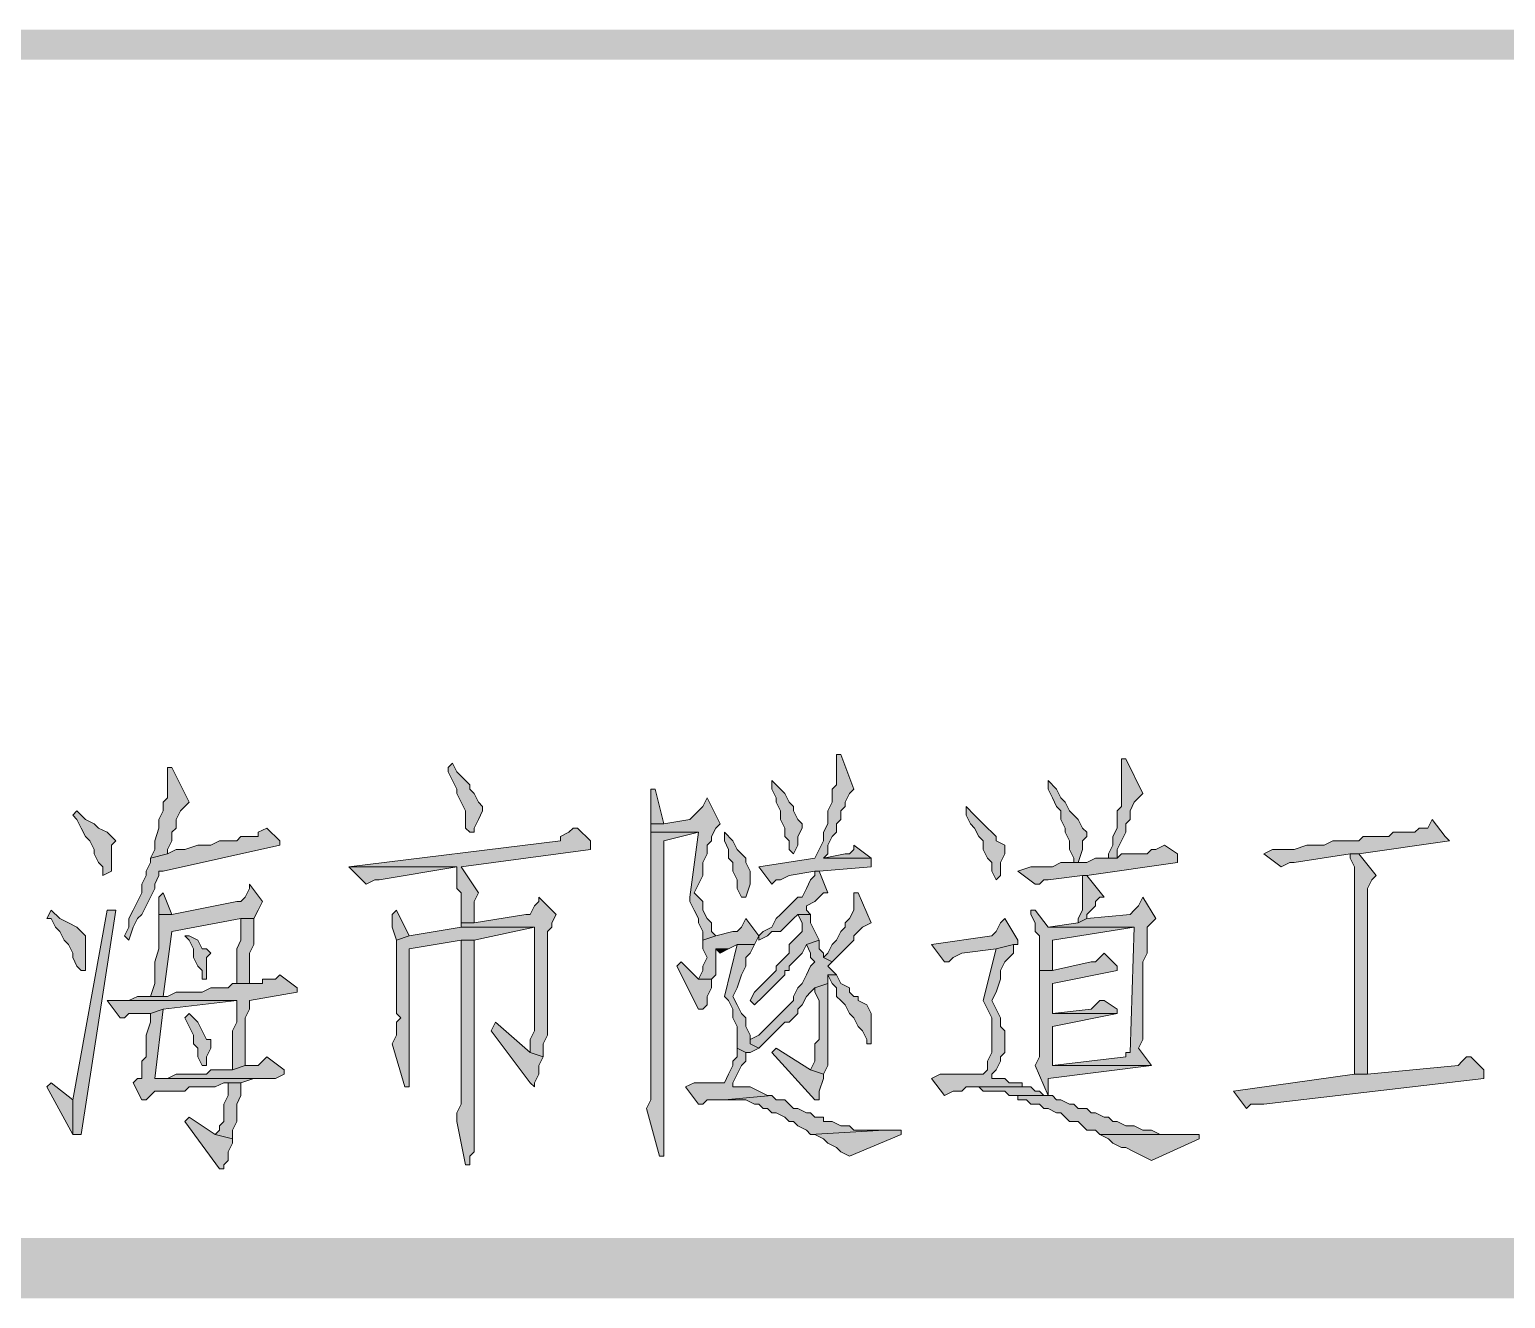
# Model space of a CAD drawing. Header units: millimetres. Extents: x 24 to 410, y 10 to 282.
# Drawn here: x 74.76 to 89.24, y 9.65 to 22.1 of the extents above; entities that cross this region are included whole.
import ezdxf

# ---------------------------------------------------------------- set-up
doc = ezdxf.new("R2010")
doc.units = ezdxf.units.MM

msp = doc.modelspace()

# ---------------------------------------------------------------- hatches: boundary and pattern name
h = msp.add_hatch(color=7)
h.dxf.hatch_style = 2
h.paths.add_polyline_path([(30.098965, 22.098), (30.098965, 21.801667), (410.082965, 22.098)])
h = msp.add_hatch(color=7)
h.dxf.hatch_style = 2
h.paths.add_polyline_path([(30.098965, 21.801667), (410.082965, 22.098), (410.082965, 21.801667)])
h = msp.add_hatch(color=7)
h.dxf.hatch_style = 2
h.paths.add_polyline_path([(82.719333, 14.986), (82.677, 14.986), (82.677, 14.943667), (82.677, 14.689667), (82.634667, 14.647333), (82.634667, 14.520333), (82.592333, 14.435667), (82.592333, 14.308667), (82.55, 14.224), (82.55, 14.139333), (82.507667, 14.054667), (82.465333, 13.97), (81.915, 13.885333), (82.042, 13.716), (82.084333, 13.758333), (82.126667, 13.758333), (82.211333, 13.800667), (82.465333, 13.843), (82.507667, 13.843), (83.015667, 13.885333), (83.015667, 13.97), (82.55, 13.97), (82.592333, 14.012333), (82.592333, 14.097), (82.634667, 14.181667), (82.677, 14.224), (82.677, 14.308667), (82.719333, 14.351), (82.719333, 14.435667), (82.761667, 14.478), (82.761667, 14.520333), (82.804, 14.605), (82.846333, 14.647333)])
h = msp.add_hatch(color=7)
h.dxf.hatch_style = 2
h.paths.add_polyline_path([(85.513333, 14.943667), (85.471, 14.943667), (85.471, 14.901333), (85.471, 14.478), (85.428667, 14.435667), (85.428667, 14.266333), (85.386333, 14.181667), (85.386333, 14.097), (85.344, 14.012333), (85.344, 13.97), (85.428667, 13.97), (85.428667, 14.054667), (85.471, 14.139333), (85.513333, 14.224), (85.513333, 14.308667), (85.555667, 14.351), (85.555667, 14.435667), (85.598, 14.520333), (85.640333, 14.562667), (85.682667, 14.605)])
h = msp.add_hatch(color=7)
h.dxf.hatch_style = 2
h.paths.add_polyline_path([(76.115333, 14.859), (76.115333, 14.562667), (76.073, 14.520333), (76.073, 14.435667), (76.030667, 14.351), (76.030667, 14.266333), (75.988333, 14.139333), (75.988333, 14.054667), (75.946, 13.97), (76.115333, 14.012333), (76.115333, 14.054667), (76.157667, 14.139333), (76.157667, 14.224), (76.2, 14.266333), (76.2, 14.351), (76.242333, 14.435667), (76.284667, 14.478), (76.327, 14.520333), (76.157667, 14.859)])
h = msp.add_hatch(color=7)
h.dxf.hatch_style = 2
h.paths.add_polyline_path([(78.909333, 14.901333), (78.867, 14.859), (78.867, 14.816667), (78.909333, 14.732), (78.951667, 14.647333), (78.951667, 14.605), (78.994, 14.520333), (79.036333, 14.435667), (79.036333, 14.266333), (79.078667, 14.224), (79.121, 14.224), (79.121, 14.266333), (79.163333, 14.351), (79.205667, 14.435667), (79.205667, 14.478), (79.163333, 14.520333), (79.121, 14.605), (79.078667, 14.647333), (79.078667, 14.689667), (79.036333, 14.732), (78.951667, 14.816667)])
h = msp.add_hatch(color=7)
h.dxf.hatch_style = 2
h.paths.add_polyline_path([(80.899, 14.647333), (80.856667, 14.647333), (80.856667, 14.520333), (80.856667, 14.308667), (80.983667, 14.308667)])
h = msp.add_hatch(color=7)
h.dxf.hatch_style = 2
h.paths.add_polyline_path([(82.042, 14.732), (82.042, 14.647333), (82.084333, 14.562667), (82.084333, 14.520333), (82.126667, 14.435667), (82.126667, 14.351), (82.169, 14.266333), (82.169, 14.181667), (82.211333, 14.139333), (82.211333, 14.054667), (82.253667, 14.012333), (82.296, 14.097), (82.296, 14.181667), (82.338333, 14.266333), (82.338333, 14.308667), (82.296, 14.351), (82.253667, 14.435667), (82.253667, 14.478), (82.211333, 14.520333), (82.169, 14.605), (82.126667, 14.647333)])
h = msp.add_hatch(color=7)
h.dxf.hatch_style = 2
h.paths.add_polyline_path([(84.751333, 14.732), (84.751333, 14.647333), (84.793667, 14.562667), (84.836, 14.478), (84.878333, 14.435667), (84.878333, 14.351), (84.920667, 14.266333), (84.920667, 14.224), (84.963, 14.139333), (84.963, 14.054667), (85.005333, 13.97), (85.005333, 13.927667), (85.047667, 13.927667), (85.09, 14.054667), (85.09, 14.139333), (85.132333, 14.181667), (85.132333, 14.224), (85.09, 14.266333), (85.047667, 14.351), (85.005333, 14.393333), (84.963, 14.435667), (84.920667, 14.520333), (84.878333, 14.562667), (84.836, 14.647333)])
h = msp.add_hatch(color=7)
h.dxf.hatch_style = 2
h.paths.add_polyline_path([(81.407, 14.562667), (81.364667, 14.478), (81.322333, 14.435667), (81.28, 14.393333), (81.237667, 14.351), (80.983667, 14.308667), (80.856667, 14.308667), (80.856667, 14.266333), (80.856667, 14.224), (81.322333, 14.224), (81.237667, 13.589), (81.237667, 13.546667), (81.28, 13.462), (81.322333, 13.377333), (81.322333, 13.335), (81.364667, 13.250333), (81.364667, 13.165667), (81.491667, 13.208), (81.449333, 13.250333), (81.449333, 13.335), (81.407, 13.377333), (81.364667, 13.462), (81.364667, 13.546667), (81.28, 13.631333), (81.322333, 13.716), (81.364667, 13.800667), (81.364667, 13.927667), (81.407, 14.012333), (81.407, 14.097), (81.449333, 14.139333), (81.449333, 14.181667), (81.491667, 14.266333), (81.534, 14.308667)])
h = msp.add_hatch(color=7)
h.dxf.hatch_style = 2
h.paths.add_polyline_path([(83.947, 14.478), (83.947, 14.393333), (83.989333, 14.308667), (84.031667, 14.266333), (84.074, 14.181667), (84.116333, 14.139333), (84.116333, 14.054667), (84.158667, 13.97), (84.201, 13.927667), (84.201, 13.843), (84.243333, 13.758333), (84.285667, 13.800667), (84.285667, 13.927667), (84.328, 14.012333), (84.328, 14.097), (84.243333, 14.139333), (84.243333, 14.181667), (84.201, 14.224), (84.158667, 14.266333), (84.116333, 14.308667), (84.074, 14.351), (84.031667, 14.393333)])
h = msp.add_hatch(color=7)
h.dxf.hatch_style = 2
h.paths.add_polyline_path([(75.226333, 14.435667), (75.184, 14.393333), (75.226333, 14.351), (75.268667, 14.266333), (75.311, 14.181667), (75.353333, 14.139333), (75.395667, 14.054667), (75.395667, 14.012333), (75.438, 13.927667), (75.480333, 13.885333), (75.480333, 13.800667), (75.565, 13.843), (75.565, 14.097), (75.607333, 14.139333), (75.565, 14.181667), (75.522667, 14.224), (75.438, 14.266333), (75.395667, 14.308667), (75.311, 14.351)])
h = msp.add_hatch(color=7)
h.dxf.hatch_style = 2
h.paths.add_polyline_path([(88.519, 14.351), (88.476667, 14.266333), (88.392, 14.266333), (88.349667, 14.224), (88.138, 14.224), (88.095667, 14.181667), (87.841667, 14.181667), (87.799333, 14.139333), (87.545333, 14.139333), (87.460667, 14.097), (87.376, 14.097), (87.291333, 14.097), (87.164333, 14.054667), (86.952667, 14.054667), (86.868, 14.012333), (87.037333, 13.885333), (87.122, 13.927667), (87.164333, 13.927667), (87.714667, 14.012333), (87.799333, 14.012333), (88.688333, 14.139333), (88.646, 14.181667)])
h = msp.add_hatch(color=7)
h.dxf.hatch_style = 2
h.paths.add_polyline_path([(77.089, 14.266333), (77.004333, 14.224), (77.004333, 14.181667), (76.962, 14.181667), (76.835, 14.181667), (76.792667, 14.139333), (76.623333, 14.139333), (76.538667, 14.097), (76.411667, 14.097), (76.284667, 14.054667), (76.2, 14.054667), (76.115333, 14.012333), (75.946, 13.97), (75.946, 13.927667), (75.903667, 13.843), (75.903667, 13.800667), (75.861333, 13.716), (75.861333, 13.631333), (75.819, 13.546667), (75.776667, 13.462), (75.734333, 13.377333), (75.734333, 13.292667), (75.692, 13.208), (75.734333, 13.165667), (75.776667, 13.292667), (75.819, 13.377333), (75.861333, 13.419667), (75.903667, 13.504333), (75.946, 13.589), (75.988333, 13.673667), (75.988333, 13.716), (76.030667, 13.800667), (76.030667, 13.843), (76.073, 13.843), (77.216, 14.097), (77.216, 14.139333)])
h = msp.add_hatch(color=7)
h.dxf.hatch_style = 2
h.paths.add_polyline_path([(80.137, 14.266333), (80.094667, 14.266333), (80.052333, 14.224), (79.967667, 14.181667), (79.967667, 14.139333), (77.893333, 13.885333), (78.951667, 13.885333), (78.951667, 13.800667), (78.951667, 13.673667), (78.994, 13.631333), (78.994, 13.335), (79.121, 13.335), (79.121, 13.546667), (79.163333, 13.631333), (78.994, 13.885333), (80.264, 14.054667), (80.264, 14.139333)])
h = msp.add_hatch(color=7)
h.dxf.hatch_style = 2
h.paths.add_polyline_path([(80.856667, 14.224), (80.856667, 11.811), (80.856667, 11.768667), (80.856667, 11.599333), (80.814333, 11.514667), (80.941333, 11.049), (80.983667, 11.049), (80.983667, 11.684), (80.983667, 14.139333), (81.322333, 14.224)])
h = msp.add_hatch(color=7)
h.dxf.hatch_style = 2
h.paths.add_polyline_path([(81.576333, 14.224), (81.576333, 14.139333), (81.618667, 14.054667), (81.618667, 13.97), (81.661, 13.927667), (81.661, 13.843), (81.703333, 13.758333), (81.703333, 13.673667), (81.745667, 13.589), (81.788, 13.589), (81.830333, 13.716), (81.830333, 13.843), (81.788, 13.927667), (81.788, 13.97), (81.745667, 14.012333), (81.703333, 14.054667), (81.661, 14.139333)])
h = msp.add_hatch(color=7)
h.dxf.hatch_style = 2
h.paths.add_polyline_path([(82.846333, 14.097), (82.846333, 14.054667), (82.804, 14.012333), (82.761667, 14.012333), (82.55, 13.97), (83.015667, 13.97)])
h = msp.add_hatch(color=7)
h.dxf.hatch_style = 2
h.paths.add_polyline_path([(85.894333, 14.097), (85.809667, 14.054667), (85.767333, 14.054667), (85.725, 14.012333), (85.471, 14.012333), (85.428667, 13.97), (85.217, 13.97), (85.132333, 13.927667), (84.878333, 13.927667), (84.793667, 13.885333), (84.709, 13.885333), (84.582, 13.885333), (84.455, 13.843), (84.624333, 13.716), (84.666667, 13.716), (84.709, 13.758333), (84.751333, 13.758333), (85.09, 13.800667), (85.132333, 13.800667), (86.021333, 13.927667), (86.021333, 14.012333)])
h = msp.add_hatch(color=7)
h.dxf.hatch_style = 2
h.paths.add_polyline_path([(87.799333, 14.012333), (87.714667, 14.012333), (87.714667, 13.97), (87.757, 13.885333), (87.757, 11.853333), (87.884, 11.853333), (87.884, 13.546667), (87.884, 13.589), (87.884, 13.673667), (87.926333, 13.758333), (87.968667, 13.800667)])
h = msp.add_hatch(color=7)
h.dxf.hatch_style = 2
h.paths.add_polyline_path([(77.893333, 13.885333), (78.062667, 13.716), (78.147333, 13.758333), (78.189667, 13.758333), (78.951667, 13.885333)])
h = msp.add_hatch(color=7)
h.dxf.hatch_style = 2
h.paths.add_polyline_path([(82.507667, 13.843), (82.465333, 13.843), (82.465333, 13.800667), (82.423, 13.758333), (82.380667, 13.673667), (82.338333, 13.589), (82.296, 13.589), (82.253667, 13.546667), (82.211333, 13.504333), (82.169, 13.462), (82.126667, 13.419667), (82.084333, 13.377333), (82.042, 13.292667), (81.957333, 13.250333), (81.915, 13.208), (81.915, 13.165667), (81.999667, 13.208), (82.042, 13.250333), (82.126667, 13.250333), (82.169, 13.292667), (82.211333, 13.335), (82.253667, 13.377333), (82.296, 13.419667), (82.423, 13.419667), (82.380667, 13.462), (82.380667, 13.504333), (82.465333, 13.546667), (82.507667, 13.589), (82.55, 13.631333), (82.592333, 13.631333)])
h = msp.add_hatch(color=7)
h.dxf.hatch_style = 2
h.paths.add_polyline_path([(85.132333, 13.800667), (85.09, 13.800667), (85.09, 13.758333), (85.09, 13.462), (85.047667, 13.377333), (85.047667, 13.335), (85.132333, 13.377333), (85.132333, 13.419667), (85.174667, 13.462), (85.217, 13.504333), (85.217, 13.546667), (85.259333, 13.589), (85.301667, 13.589)])
h = msp.add_hatch(color=7)
h.dxf.hatch_style = 2
h.paths.add_polyline_path([(76.919667, 13.716), (76.919667, 13.673667), (76.877333, 13.589), (76.835, 13.546667), (76.792667, 13.546667), (76.157667, 13.419667), (76.030667, 13.419667), (76.030667, 13.335), (76.030667, 13.081), (75.988333, 12.954), (75.988333, 12.742333), (75.946, 12.615333), (76.073, 12.615333), (76.157667, 13.250333), (76.835, 13.377333), (76.962, 13.377333), (77.004333, 13.462), (77.046667, 13.546667)])
h = msp.add_hatch(color=7)
h.dxf.hatch_style = 2
h.paths.add_polyline_path([(76.073, 13.631333), (76.030667, 13.589), (76.030667, 13.419667), (76.157667, 13.419667)])
h = msp.add_hatch(color=7)
h.dxf.hatch_style = 2
h.paths.add_polyline_path([(82.888667, 13.631333), (82.846333, 13.631333), (82.846333, 13.546667), (82.846333, 13.462), (82.804, 13.377333), (82.761667, 13.335), (82.761667, 13.292667), (82.719333, 13.250333), (82.677, 13.165667), (82.634667, 13.123333), (82.592333, 13.038667), (82.55, 12.996333), (82.634667, 12.954), (82.677, 12.996333), (82.719333, 13.038667), (82.761667, 13.081), (82.804, 13.123333), (82.846333, 13.165667), (82.846333, 13.208), (82.888667, 13.250333), (82.931, 13.292667), (83.015667, 13.335)])
h = msp.add_hatch(color=7)
h.dxf.hatch_style = 2
h.paths.add_polyline_path([(79.756, 13.589), (79.756, 13.546667), (79.713667, 13.504333), (79.671333, 13.419667), (79.629, 13.419667), (79.121, 13.335), (78.994, 13.335), (78.994, 13.292667), (79.713667, 13.292667), (79.713667, 13.208), (79.713667, 12.276667), (79.671333, 12.192), (79.671333, 12.065), (79.798333, 12.022667), (79.798333, 12.107333), (79.798333, 12.149667), (79.840667, 12.234333), (79.840667, 13.250333), (79.883, 13.292667), (79.883, 13.335), (79.925333, 13.419667)])
h = msp.add_hatch(color=7)
h.dxf.hatch_style = 2
h.paths.add_polyline_path([(85.682667, 13.589), (85.640333, 13.504333), (85.598, 13.462), (85.555667, 13.419667), (85.132333, 13.377333), (85.047667, 13.335), (84.751333, 13.292667), (85.598, 13.292667), (85.555667, 12.065), (85.513333, 12.065), (85.513333, 12.022667), (84.793667, 11.938), (85.767333, 11.938), (85.640333, 12.107333), (85.682667, 12.192), (85.682667, 12.954), (85.725, 13.038667), (85.725, 13.165667), (85.725, 13.208), (85.725, 13.292667), (85.767333, 13.335), (85.809667, 13.377333)])
h = msp.add_hatch(color=7)
h.dxf.hatch_style = 2
h.paths.add_polyline_path([(74.972333, 13.462), (74.93, 13.377333), (74.972333, 13.377333), (75.014667, 13.292667), (75.057, 13.250333), (75.099333, 13.165667), (75.141667, 13.123333), (75.184, 13.038667), (75.184, 12.996333), (75.226333, 12.911667), (75.268667, 12.869333), (75.311, 12.869333), (75.311, 12.996333), (75.311, 13.208), (75.268667, 13.250333), (75.226333, 13.292667), (75.141667, 13.335), (75.057, 13.377333)])
h = msp.add_hatch(color=7)
h.dxf.hatch_style = 2
h.paths.add_polyline_path([(75.522667, 13.462), (75.184, 11.599333), (75.184, 11.260667), (75.268667, 11.260667), (75.607333, 13.462)])
h = msp.add_hatch(color=7)
h.dxf.hatch_style = 2
h.paths.add_polyline_path([(76.962, 13.377333), (76.835, 13.377333), (76.835, 13.292667), (76.835, 13.165667), (76.792667, 13.081), (76.792667, 12.742333), (76.919667, 12.742333), (76.919667, 13.038667), (76.962, 13.123333)])
h = msp.add_hatch(color=7)
h.dxf.hatch_style = 2
h.paths.add_polyline_path([(78.359, 13.462), (78.316667, 13.419667), (78.316667, 13.292667), (78.359, 13.165667), (78.486, 13.208)])
h = msp.add_hatch(color=7)
h.dxf.hatch_style = 2
h.paths.add_polyline_path([(81.788, 13.377333), (81.745667, 13.292667), (81.703333, 13.250333), (81.661, 13.250333), (81.491667, 13.208), (81.364667, 13.165667), (81.364667, 13.081), (81.407, 12.996333), (81.364667, 12.911667), (81.364667, 12.869333), (81.322333, 12.784667), (81.449333, 12.784667), (81.491667, 12.827), (81.491667, 13.081), (81.618667, 13.081), (81.703333, 13.123333), (81.872667, 13.123333), (81.915, 13.208)])
h = msp.add_hatch(color=7)
h.dxf.hatch_style = 2
h.paths.add_polyline_path([(82.423, 13.419667), (82.296, 13.419667), (82.338333, 13.335), (82.338333, 13.250333), (82.253667, 13.165667), (82.211333, 13.123333), (82.211333, 13.038667), (82.169, 12.996333), (82.126667, 12.954), (82.084333, 12.911667), (82.084333, 12.869333), (82.042, 12.827), (81.999667, 12.784667), (81.957333, 12.742333), (81.872667, 12.657667), (81.830333, 12.573), (81.872667, 12.530667), (81.957333, 12.615333), (81.999667, 12.657667), (82.084333, 12.742333), (82.126667, 12.784667), (82.169, 12.827), (82.169, 12.869333), (82.211333, 12.869333), (82.211333, 12.911667), (82.253667, 12.954), (82.296, 12.996333), (82.338333, 13.038667), (82.380667, 13.123333), (82.507667, 13.165667), (82.465333, 13.250333), (82.423, 13.335)])
h = msp.add_hatch(color=7)
h.dxf.hatch_style = 2
h.paths.add_polyline_path([(84.328, 13.377333), (84.285667, 13.335), (84.243333, 13.250333), (84.201, 13.208), (83.608333, 13.123333), (83.735333, 12.954), (83.777667, 12.954), (83.82, 12.996333), (83.904667, 13.038667), (84.243333, 13.081), (84.412667, 13.123333), (84.455, 13.123333), (84.455, 13.165667)])
h = msp.add_hatch(color=7)
h.dxf.hatch_style = 2
h.paths.add_polyline_path([(84.624333, 13.462), (84.582, 13.462), (84.582, 13.419667), (84.624333, 13.335), (84.624333, 13.250333), (84.666667, 13.208), (84.666667, 12.869333), (84.793667, 12.869333), (84.793667, 13.165667), (85.598, 13.292667), (84.751333, 13.292667)])
h = msp.add_hatch(color=7)
h.dxf.hatch_style = 2
h.paths.add_polyline_path([(76.327, 13.208), (76.284667, 13.208), (76.327, 13.165667), (76.369333, 13.081), (76.369333, 12.996333), (76.411667, 12.911667), (76.454, 12.869333), (76.454, 12.784667), (76.496333, 12.784667), (76.496333, 12.996333), (76.538667, 13.038667), (76.496333, 13.081), (76.454, 13.081), (76.411667, 13.165667)])
h = msp.add_hatch(color=7)
h.dxf.hatch_style = 2
h.paths.add_polyline_path([(78.994, 13.292667), (78.486, 13.208), (78.359, 13.165667), (78.359, 12.446), (78.401333, 12.403667), (78.359, 12.361333), (78.359, 12.234333), (78.316667, 12.149667), (78.443667, 11.726333), (78.486, 11.726333), (78.486, 12.107333), (78.486, 13.081), (78.994, 13.165667), (79.121, 13.165667), (79.713667, 13.292667)])
h = msp.add_hatch(color=7)
h.dxf.hatch_style = 2
h.paths.add_polyline_path([(79.121, 13.165667), (78.994, 13.165667), (78.994, 13.123333), (78.994, 11.557), (78.951667, 11.472333), (78.951667, 11.387667), (79.036333, 10.964333), (79.078667, 10.964333), (79.078667, 11.049), (79.121, 11.091333)])
h = msp.add_hatch(color=7)
h.dxf.hatch_style = 2
h.paths.add_polyline_path([(81.618667, 13.081), (81.491667, 13.081), (81.534, 13.038667)])
h = msp.add_hatch(color=7)
h.dxf.hatch_style = 2
h.paths.add_polyline_path([(81.872667, 13.123333), (81.703333, 13.123333), (81.576333, 12.615333), (81.618667, 12.573), (81.661, 12.488333), (81.661, 12.403667), (81.703333, 12.319), (81.703333, 12.107333), (81.788, 12.065), (81.830333, 12.065), (81.915, 12.107333), (81.830333, 12.149667), (81.830333, 12.234333), (81.788, 12.319), (81.788, 12.403667), (81.745667, 12.446), (81.703333, 12.530667), (81.661, 12.615333), (81.703333, 12.7), (81.745667, 12.827), (81.788, 12.911667), (81.788, 12.954), (81.788, 12.996333), (81.830333, 13.038667)])
h = msp.add_hatch(color=7)
h.dxf.hatch_style = 2
h.paths.add_polyline_path([(82.507667, 13.165667), (82.380667, 13.123333), (82.423, 13.038667), (82.423, 12.996333), (82.465333, 12.954), (82.423, 12.911667), (82.380667, 12.827), (82.338333, 12.742333), (82.296, 12.7), (82.253667, 12.615333), (82.253667, 12.573), (82.211333, 12.530667), (82.169, 12.488333), (82.126667, 12.446), (82.084333, 12.403667), (82.042, 12.361333), (81.999667, 12.319), (81.957333, 12.276667), (81.915, 12.234333), (81.830333, 12.192), (81.830333, 12.149667), (81.915, 12.107333), (81.999667, 12.192), (82.042, 12.234333), (82.084333, 12.276667), (82.126667, 12.319), (82.169, 12.361333), (82.211333, 12.361333), (82.253667, 12.403667), (82.296, 12.446), (82.296, 12.488333), (82.338333, 12.530667), (82.380667, 12.615333), (82.423, 12.657667), (82.465333, 12.7), (82.592333, 12.742333), (82.592333, 12.827), (82.677, 12.827), (82.634667, 12.869333), (82.592333, 12.911667), (82.634667, 12.954), (82.55, 12.996333), (82.55, 13.038667), (82.507667, 13.081)])
h = msp.add_hatch(color=7)
h.dxf.hatch_style = 2
h.paths.add_polyline_path([(84.412667, 13.123333), (84.243333, 13.081), (84.116333, 12.573), (84.158667, 12.488333), (84.201, 12.403667), (84.201, 12.065), (84.158667, 11.980333), (84.158667, 11.895667), (84.116333, 11.853333), (83.693, 11.853333), (83.608333, 11.811), (83.735333, 11.641667), (83.82, 11.684), (83.904667, 11.684), (83.947, 11.726333), (84.582, 11.726333), (84.497333, 11.726333), (84.497333, 11.768667), (84.370333, 11.768667), (84.328, 11.811), (84.201, 11.811), (84.201, 11.853333), (84.243333, 11.895667), (84.285667, 11.980333), (84.285667, 12.022667), (84.328, 12.065), (84.328, 12.276667), (84.285667, 12.319), (84.285667, 12.403667), (84.243333, 12.488333), (84.201, 12.573), (84.243333, 12.657667), (84.285667, 12.784667), (84.285667, 12.869333), (84.328, 12.954), (84.370333, 12.996333), (84.412667, 13.038667)])
h = msp.add_hatch(color=7)
h.dxf.hatch_style = 2
h.paths.add_polyline_path([(85.301667, 13.038667), (85.259333, 12.996333), (85.217, 12.954), (85.174667, 12.954), (84.793667, 12.869333), (84.666667, 12.869333), (84.666667, 12.742333), (84.666667, 12.022667), (84.624333, 11.938), (84.751333, 11.641667), (84.370333, 11.641667), (84.455, 11.641667), (84.455, 11.599333), (84.497333, 11.599333), (84.539667, 11.599333), (84.582, 11.557), (84.666667, 11.557), (84.709, 11.514667), (84.751333, 11.514667), (84.836, 11.472333), (84.878333, 11.472333), (84.920667, 11.43), (84.963, 11.387667), (85.047667, 11.387667), (85.09, 11.345333), (85.132333, 11.303), (85.217, 11.303), (85.259333, 11.260667), (86.148333, 11.260667), (86.063667, 11.260667), (85.852, 11.260667), (85.767333, 11.303), (85.682667, 11.303), (85.598, 11.345333), (85.513333, 11.345333), (85.428667, 11.387667), (85.386333, 11.387667), (85.344, 11.43), (85.301667, 11.43), (85.217, 11.472333), (85.174667, 11.472333), (85.132333, 11.514667), (85.047667, 11.514667), (85.005333, 11.557), (84.963, 11.557), (84.878333, 11.599333), (84.836, 11.599333), (84.793667, 11.641667), (84.751333, 11.641667), (84.751333, 11.684), (84.751333, 11.811), (85.767333, 11.938), (84.793667, 11.938), (84.793667, 11.980333), (84.793667, 12.319), (85.428667, 12.446), (84.793667, 12.446), (84.793667, 12.488333), (84.793667, 12.742333), (85.428667, 12.869333), (85.428667, 12.911667)])
h = msp.add_hatch(color=7)
h.dxf.hatch_style = 2
h.paths.add_polyline_path([(81.153, 12.954), (81.110667, 12.911667), (81.322333, 12.488333), (81.364667, 12.488333), (81.407, 12.530667), (81.407, 12.615333), (81.449333, 12.7), (81.449333, 12.784667), (81.322333, 12.784667)])
h = msp.add_hatch(color=7)
h.dxf.hatch_style = 2
h.paths.add_polyline_path([(77.216, 12.827), (77.173667, 12.784667), (77.046667, 12.784667), (77.046667, 12.742333), (76.750333, 12.742333), (76.708, 12.7), (76.538667, 12.7), (76.454, 12.657667), (76.2, 12.657667), (76.115333, 12.615333), (76.073, 12.615333), (75.946, 12.615333), (75.819, 12.615333), (75.734333, 12.573), (76.792667, 12.573), (76.792667, 12.530667), (76.792667, 12.361333), (76.750333, 12.276667), (76.750333, 11.895667), (76.877333, 11.938), (76.877333, 12.403667), (76.919667, 12.488333), (76.919667, 12.573), (77.385333, 12.657667), (77.385333, 12.7)])
h = msp.add_hatch(color=7)
h.dxf.hatch_style = 2
h.paths.add_polyline_path([(82.592333, 12.742333), (82.465333, 12.7), (82.465333, 12.657667), (82.507667, 12.573), (82.507667, 12.192), (82.465333, 12.149667), (82.465333, 11.980333), (82.423, 11.895667), (82.55, 11.853333), (82.592333, 11.938)])
h = msp.add_hatch(color=7)
h.dxf.hatch_style = 2
h.paths.add_polyline_path([(82.677, 12.827), (82.592333, 12.827), (82.634667, 12.742333), (82.677, 12.7), (82.677, 12.615333), (82.719333, 12.573), (82.761667, 12.530667), (82.804, 12.446), (82.846333, 12.403667), (82.888667, 12.319), (82.931, 12.276667), (82.973333, 12.192), (82.973333, 12.149667), (83.015667, 12.149667), (83.015667, 12.446), (82.973333, 12.530667), (82.888667, 12.573), (82.888667, 12.615333), (82.846333, 12.615333), (82.804, 12.657667), (82.804, 12.7), (82.719333, 12.742333)])
h = msp.add_hatch(color=7)
h.dxf.hatch_style = 2
h.paths.add_polyline_path([(75.734333, 12.573), (75.522667, 12.573), (75.649667, 12.403667), (75.692, 12.403667), (75.734333, 12.446), (75.946, 12.446), (76.073, 12.488333), (76.792667, 12.573)])
h = msp.add_hatch(color=7)
h.dxf.hatch_style = 2
h.paths.add_polyline_path([(76.073, 12.488333), (75.946, 12.446), (75.946, 12.361333), (75.903667, 12.234333), (75.903667, 12.022667), (75.861333, 11.980333), (75.861333, 11.811), (75.819, 11.811), (75.776667, 11.768667), (75.861333, 11.599333), (75.903667, 11.599333), (75.946, 11.641667), (75.988333, 11.684), (76.2, 11.684), (76.284667, 11.684), (76.327, 11.726333), (76.581, 11.726333), (76.665667, 11.768667), (76.835, 11.768667), (76.962, 11.811), (75.988333, 11.811)])
h = msp.add_hatch(color=7)
h.dxf.hatch_style = 2
h.paths.add_polyline_path([(85.301667, 12.573), (85.259333, 12.573), (85.217, 12.530667), (85.174667, 12.488333), (84.793667, 12.446), (85.428667, 12.446), (85.428667, 12.488333)])
h = msp.add_hatch(color=7)
h.dxf.hatch_style = 2
h.paths.add_polyline_path([(76.327, 12.446), (76.284667, 12.403667), (76.327, 12.319), (76.369333, 12.234333), (76.369333, 12.149667), (76.411667, 12.107333), (76.411667, 12.022667), (76.454, 11.938), (76.496333, 11.938), (76.496333, 12.022667), (76.538667, 12.107333), (76.538667, 12.192), (76.496333, 12.192), (76.454, 12.276667), (76.411667, 12.361333)])
h = msp.add_hatch(color=7)
h.dxf.hatch_style = 2
h.paths.add_polyline_path([(79.332667, 12.361333), (79.290333, 12.276667), (79.671333, 11.768667), (79.713667, 11.726333), (79.713667, 11.768667), (79.756, 11.853333), (79.756, 11.938), (79.798333, 12.022667), (79.671333, 12.065)])
h = msp.add_hatch(color=7)
h.dxf.hatch_style = 2
h.paths.add_polyline_path([(77.089, 12.022667), (77.046667, 11.980333), (77.004333, 11.938), (76.877333, 11.938), (76.750333, 11.895667), (76.538667, 11.895667), (76.496333, 11.853333), (76.2, 11.853333), (76.115333, 11.811), (75.988333, 11.811), (76.962, 11.811), (77.173667, 11.811), (77.258333, 11.853333), (77.258333, 11.895667)])
h = msp.add_hatch(color=7)
h.dxf.hatch_style = 2
h.paths.add_polyline_path([(81.703333, 12.107333), (81.703333, 12.022667), (81.661, 11.980333), (81.661, 11.938), (81.618667, 11.853333), (81.576333, 11.768667), (81.28, 11.768667), (81.195333, 11.726333), (81.322333, 11.557), (81.364667, 11.557), (81.407, 11.599333), (81.576333, 11.599333), (82.042, 11.641667), (81.999667, 11.641667), (81.915, 11.684), (81.830333, 11.726333), (81.661, 11.726333), (81.661, 11.768667), (81.703333, 11.853333), (81.745667, 11.938), (81.788, 11.980333), (81.788, 12.065)])
h = msp.add_hatch(color=7)
h.dxf.hatch_style = 2
h.paths.add_polyline_path([(82.084333, 12.107333), (82.042, 12.065), (82.465333, 11.599333), (82.507667, 11.599333), (82.507667, 11.684), (82.55, 11.811), (82.55, 11.853333), (82.423, 11.895667)])
h = msp.add_hatch(color=7)
h.dxf.hatch_style = 2
h.paths.add_polyline_path([(88.9, 12.022667), (88.857667, 12.022667), (88.815333, 11.980333), (88.773, 11.938), (87.884, 11.853333), (87.757, 11.853333), (86.571667, 11.684), (86.698667, 11.514667), (86.741, 11.557), (86.868, 11.557), (89.027, 11.811), (89.027, 11.895667)])
h = msp.add_hatch(color=7)
h.dxf.hatch_style = 2
h.paths.add_polyline_path([(74.972333, 11.768667), (74.93, 11.726333), (75.184, 11.260667), (75.184, 11.599333)])
h = msp.add_hatch(color=7)
h.dxf.hatch_style = 2
h.paths.add_polyline_path([(76.835, 11.768667), (76.708, 11.768667), (76.708, 11.641667), (76.665667, 11.557), (76.665667, 11.387667), (76.623333, 11.345333), (76.623333, 11.303), (76.581, 11.260667), (76.750333, 11.218333), (76.750333, 11.303), (76.792667, 11.387667), (76.792667, 11.557), (76.835, 11.641667)])
h = msp.add_hatch(color=7)
h.dxf.hatch_style = 2
h.paths.add_polyline_path([(81.449333, 11.768667), (81.322333, 11.768667), (81.576333, 11.768667)])
h = msp.add_hatch(color=7)
h.dxf.hatch_style = 2
h.paths.add_polyline_path([(83.904667, 11.853333), (83.693, 11.853333), (84.116333, 11.853333)])
h = msp.add_hatch(color=7)
h.dxf.hatch_style = 2
h.paths.add_polyline_path([(82.042, 11.641667), (81.576333, 11.599333), (81.788, 11.599333), (81.872667, 11.557), (81.915, 11.557), (81.957333, 11.514667), (81.999667, 11.514667), (82.042, 11.472333), (82.084333, 11.472333), (82.169, 11.43), (82.211333, 11.387667), (82.253667, 11.387667), (82.296, 11.345333), (82.380667, 11.303), (82.423, 11.260667), (83.142667, 11.303), (82.846333, 11.303), (82.804, 11.345333), (82.761667, 11.345333), (82.719333, 11.345333), (82.634667, 11.387667), (82.55, 11.387667), (82.55, 11.43), (82.465333, 11.43), (82.423, 11.472333), (82.380667, 11.472333), (82.296, 11.514667), (82.253667, 11.514667), (82.211333, 11.557), (82.169, 11.599333), (82.084333, 11.599333)])
h = msp.add_hatch(color=7)
h.dxf.hatch_style = 2
h.paths.add_polyline_path([(84.582, 11.726333), (84.031667, 11.726333), (84.074, 11.726333), (84.116333, 11.684), (84.328, 11.684), (84.370333, 11.641667), (84.751333, 11.641667), (84.709, 11.641667), (84.666667, 11.684), (84.624333, 11.684)])
h = msp.add_hatch(color=7)
h.dxf.hatch_style = 2
h.paths.add_polyline_path([(76.327, 11.43), (76.284667, 11.387667), (76.623333, 10.922), (76.665667, 10.922), (76.665667, 10.964333), (76.708, 11.006667), (76.708, 11.091333), (76.750333, 11.176), (76.750333, 11.218333), (76.581, 11.260667)])
h = msp.add_hatch(color=7)
h.dxf.hatch_style = 2
h.paths.add_polyline_path([(83.312, 11.303), (83.142667, 11.303), (82.423, 11.260667), (82.465333, 11.260667), (82.55, 11.218333), (82.592333, 11.176), (82.677, 11.133667), (82.719333, 11.091333), (82.804, 11.049), (83.312, 11.260667)])
h = msp.add_hatch(color=7)
h.dxf.hatch_style = 2
h.paths.add_polyline_path([(86.233, 11.260667), (85.259333, 11.260667), (85.344, 11.218333), (85.386333, 11.176), (85.471, 11.133667), (85.513333, 11.133667), (85.598, 11.091333), (85.682667, 11.049), (85.767333, 11.006667), (86.233, 11.218333)])
h = msp.add_hatch(color=7)
h.dxf.hatch_style = 2
h.paths.add_polyline_path([(30.395333, 10.244667), (29.802667, 9.652), (409.786667, 10.244667)])
h = msp.add_hatch(color=7)
h.dxf.hatch_style = 2
h.paths.add_polyline_path([(29.802667, 9.652), (409.786667, 10.244667), (410.379333, 9.652)])

# ---------------------------------------------------------------- linework, layer by layer
at = {"color": 7, "lineweight": 0}
for points in [[(82.719333, 14.986), (82.677, 14.986), (82.677, 14.943667), (82.677, 14.689667), (82.634667, 14.647333), (82.634667, 14.520333), (82.592333, 14.435667), (82.592333, 14.308667), (82.55, 14.224), (82.55, 14.139333), (82.507667, 14.054667), (82.465333, 13.97), (81.915, 13.885333), (82.042, 13.716), (82.084333, 13.758333), (82.126667, 13.758333), (82.211333, 13.800667), (82.465333, 13.843), (82.507667, 13.843), (83.015667, 13.885333), (83.015667, 13.97), (82.55, 13.97), (82.592333, 14.012333), (82.592333, 14.097), (82.634667, 14.181667), (82.677, 14.224), (82.677, 14.308667), (82.719333, 14.351), (82.719333, 14.435667), (82.761667, 14.478), (82.761667, 14.520333), (82.804, 14.605), (82.846333, 14.647333)], [(85.513333, 14.943667), (85.471, 14.943667), (85.471, 14.901333), (85.471, 14.478), (85.428667, 14.435667), (85.428667, 14.266333), (85.386333, 14.181667), (85.386333, 14.097), (85.344, 14.012333), (85.344, 13.97), (85.428667, 13.97), (85.428667, 14.054667), (85.471, 14.139333), (85.513333, 14.224), (85.513333, 14.308667), (85.555667, 14.351), (85.555667, 14.435667), (85.598, 14.520333), (85.640333, 14.562667), (85.682667, 14.605)], [(76.115333, 14.859), (76.115333, 14.562667), (76.073, 14.520333), (76.073, 14.435667), (76.030667, 14.351), (76.030667, 14.266333), (75.988333, 14.139333), (75.988333, 14.054667), (75.946, 13.97), (76.115333, 14.012333), (76.115333, 14.054667), (76.157667, 14.139333), (76.157667, 14.224), (76.2, 14.266333), (76.2, 14.351), (76.242333, 14.435667), (76.284667, 14.478), (76.327, 14.520333), (76.157667, 14.859)], [(78.909333, 14.901333), (78.867, 14.859), (78.867, 14.816667), (78.909333, 14.732), (78.951667, 14.647333), (78.951667, 14.605), (78.994, 14.520333), (79.036333, 14.435667), (79.036333, 14.266333), (79.078667, 14.224), (79.121, 14.224), (79.121, 14.266333), (79.163333, 14.351), (79.205667, 14.435667), (79.205667, 14.478), (79.163333, 14.520333), (79.121, 14.605), (79.078667, 14.647333), (79.078667, 14.689667), (79.036333, 14.732), (78.951667, 14.816667)], [(80.899, 14.647333), (80.856667, 14.647333), (80.856667, 14.520333), (80.856667, 14.308667), (80.983667, 14.308667)], [(82.042, 14.732), (82.042, 14.647333), (82.084333, 14.562667), (82.084333, 14.520333), (82.126667, 14.435667), (82.126667, 14.351), (82.169, 14.266333), (82.169, 14.181667), (82.211333, 14.139333), (82.211333, 14.054667), (82.253667, 14.012333), (82.296, 14.097), (82.296, 14.181667), (82.338333, 14.266333), (82.338333, 14.308667), (82.296, 14.351), (82.253667, 14.435667), (82.253667, 14.478), (82.211333, 14.520333), (82.169, 14.605), (82.126667, 14.647333)], [(84.751333, 14.732), (84.751333, 14.647333), (84.793667, 14.562667), (84.836, 14.478), (84.878333, 14.435667), (84.878333, 14.351), (84.920667, 14.266333), (84.920667, 14.224), (84.963, 14.139333), (84.963, 14.054667), (85.005333, 13.97), (85.005333, 13.927667), (85.047667, 13.927667), (85.09, 14.054667), (85.09, 14.139333), (85.132333, 14.181667), (85.132333, 14.224), (85.09, 14.266333), (85.047667, 14.351), (85.005333, 14.393333), (84.963, 14.435667), (84.920667, 14.520333), (84.878333, 14.562667), (84.836, 14.647333)], [(81.407, 14.562667), (81.364667, 14.478), (81.322333, 14.435667), (81.28, 14.393333), (81.237667, 14.351), (80.983667, 14.308667), (80.856667, 14.308667), (80.856667, 14.266333), (80.856667, 14.224), (81.322333, 14.224), (81.237667, 13.589), (81.237667, 13.546667), (81.28, 13.462), (81.322333, 13.377333), (81.322333, 13.335), (81.364667, 13.250333), (81.364667, 13.165667), (81.491667, 13.208), (81.449333, 13.250333), (81.449333, 13.335), (81.407, 13.377333), (81.364667, 13.462), (81.364667, 13.546667), (81.28, 13.631333), (81.322333, 13.716), (81.364667, 13.800667), (81.364667, 13.927667), (81.407, 14.012333), (81.407, 14.097), (81.449333, 14.139333), (81.449333, 14.181667), (81.491667, 14.266333), (81.534, 14.308667)], [(83.947, 14.478), (83.947, 14.393333), (83.989333, 14.308667), (84.031667, 14.266333), (84.074, 14.181667), (84.116333, 14.139333), (84.116333, 14.054667), (84.158667, 13.97), (84.201, 13.927667), (84.201, 13.843), (84.243333, 13.758333), (84.285667, 13.800667), (84.285667, 13.927667), (84.328, 14.012333), (84.328, 14.097), (84.243333, 14.139333), (84.243333, 14.181667), (84.201, 14.224), (84.158667, 14.266333), (84.116333, 14.308667), (84.074, 14.351), (84.031667, 14.393333)], [(75.226333, 14.435667), (75.184, 14.393333), (75.226333, 14.351), (75.268667, 14.266333), (75.311, 14.181667), (75.353333, 14.139333), (75.395667, 14.054667), (75.395667, 14.012333), (75.438, 13.927667), (75.480333, 13.885333), (75.480333, 13.800667), (75.565, 13.843), (75.565, 14.097), (75.607333, 14.139333), (75.565, 14.181667), (75.522667, 14.224), (75.438, 14.266333), (75.395667, 14.308667), (75.311, 14.351)], [(88.519, 14.351), (88.476667, 14.266333), (88.392, 14.266333), (88.349667, 14.224), (88.138, 14.224), (88.095667, 14.181667), (87.841667, 14.181667), (87.799333, 14.139333), (87.545333, 14.139333), (87.460667, 14.097), (87.376, 14.097), (87.291333, 14.097), (87.164333, 14.054667), (86.952667, 14.054667), (86.868, 14.012333), (87.037333, 13.885333), (87.122, 13.927667), (87.164333, 13.927667), (87.714667, 14.012333), (87.799333, 14.012333), (88.688333, 14.139333), (88.646, 14.181667)], [(77.089, 14.266333), (77.004333, 14.224), (77.004333, 14.181667), (76.962, 14.181667), (76.835, 14.181667), (76.792667, 14.139333), (76.623333, 14.139333), (76.538667, 14.097), (76.411667, 14.097), (76.284667, 14.054667), (76.2, 14.054667), (76.115333, 14.012333), (75.946, 13.97), (75.946, 13.927667), (75.903667, 13.843), (75.903667, 13.800667), (75.861333, 13.716), (75.861333, 13.631333), (75.819, 13.546667), (75.776667, 13.462), (75.734333, 13.377333), (75.734333, 13.292667), (75.692, 13.208), (75.734333, 13.165667), (75.776667, 13.292667), (75.819, 13.377333), (75.861333, 13.419667), (75.903667, 13.504333), (75.946, 13.589), (75.988333, 13.673667), (75.988333, 13.716), (76.030667, 13.800667), (76.030667, 13.843), (76.073, 13.843), (77.216, 14.097), (77.216, 14.139333)], [(80.137, 14.266333), (80.094667, 14.266333), (80.052333, 14.224), (79.967667, 14.181667), (79.967667, 14.139333), (77.893333, 13.885333), (78.951667, 13.885333), (78.951667, 13.800667), (78.951667, 13.673667), (78.994, 13.631333), (78.994, 13.335), (79.121, 13.335), (79.121, 13.546667), (79.163333, 13.631333), (78.994, 13.885333), (80.264, 14.054667), (80.264, 14.139333)], [(80.856667, 14.224), (80.856667, 11.811), (80.856667, 11.768667), (80.856667, 11.599333), (80.814333, 11.514667), (80.941333, 11.049), (80.983667, 11.049), (80.983667, 11.684), (80.983667, 14.139333), (81.322333, 14.224)], [(81.576333, 14.224), (81.576333, 14.139333), (81.618667, 14.054667), (81.618667, 13.97), (81.661, 13.927667), (81.661, 13.843), (81.703333, 13.758333), (81.703333, 13.673667), (81.745667, 13.589), (81.788, 13.589), (81.830333, 13.716), (81.830333, 13.843), (81.788, 13.927667), (81.788, 13.97), (81.745667, 14.012333), (81.703333, 14.054667), (81.661, 14.139333)], [(82.846333, 14.097), (82.846333, 14.054667), (82.804, 14.012333), (82.761667, 14.012333), (82.55, 13.97), (83.015667, 13.97)], [(85.894333, 14.097), (85.809667, 14.054667), (85.767333, 14.054667), (85.725, 14.012333), (85.471, 14.012333), (85.428667, 13.97), (85.217, 13.97), (85.132333, 13.927667), (84.878333, 13.927667), (84.793667, 13.885333), (84.709, 13.885333), (84.582, 13.885333), (84.455, 13.843), (84.624333, 13.716), (84.666667, 13.716), (84.709, 13.758333), (84.751333, 13.758333), (85.09, 13.800667), (85.132333, 13.800667), (86.021333, 13.927667), (86.021333, 14.012333)], [(87.799333, 14.012333), (87.714667, 14.012333), (87.714667, 13.97), (87.757, 13.885333), (87.757, 11.853333), (87.884, 11.853333), (87.884, 13.546667), (87.884, 13.589), (87.884, 13.673667), (87.926333, 13.758333), (87.968667, 13.800667)], [(77.893333, 13.885333), (78.062667, 13.716), (78.147333, 13.758333), (78.189667, 13.758333), (78.951667, 13.885333)], [(82.507667, 13.843), (82.465333, 13.843), (82.465333, 13.800667), (82.423, 13.758333), (82.380667, 13.673667), (82.338333, 13.589), (82.296, 13.589), (82.253667, 13.546667), (82.211333, 13.504333), (82.169, 13.462), (82.126667, 13.419667), (82.084333, 13.377333), (82.042, 13.292667), (81.957333, 13.250333), (81.915, 13.208), (81.915, 13.165667), (81.999667, 13.208), (82.042, 13.250333), (82.126667, 13.250333), (82.169, 13.292667), (82.211333, 13.335), (82.253667, 13.377333), (82.296, 13.419667), (82.423, 13.419667), (82.380667, 13.462), (82.380667, 13.504333), (82.465333, 13.546667), (82.507667, 13.589), (82.55, 13.631333), (82.592333, 13.631333)], [(85.132333, 13.800667), (85.09, 13.800667), (85.09, 13.758333), (85.09, 13.462), (85.047667, 13.377333), (85.047667, 13.335), (85.132333, 13.377333), (85.132333, 13.419667), (85.174667, 13.462), (85.217, 13.504333), (85.217, 13.546667), (85.259333, 13.589), (85.301667, 13.589)], [(76.919667, 13.716), (76.919667, 13.673667), (76.877333, 13.589), (76.835, 13.546667), (76.792667, 13.546667), (76.157667, 13.419667), (76.030667, 13.419667), (76.030667, 13.335), (76.030667, 13.081), (75.988333, 12.954), (75.988333, 12.742333), (75.946, 12.615333), (76.073, 12.615333), (76.157667, 13.250333), (76.835, 13.377333), (76.962, 13.377333), (77.004333, 13.462), (77.046667, 13.546667)], [(76.073, 13.631333), (76.030667, 13.589), (76.030667, 13.419667), (76.157667, 13.419667)], [(82.888667, 13.631333), (82.846333, 13.631333), (82.846333, 13.546667), (82.846333, 13.462), (82.804, 13.377333), (82.761667, 13.335), (82.761667, 13.292667), (82.719333, 13.250333), (82.677, 13.165667), (82.634667, 13.123333), (82.592333, 13.038667), (82.55, 12.996333), (82.634667, 12.954), (82.677, 12.996333), (82.719333, 13.038667), (82.761667, 13.081), (82.804, 13.123333), (82.846333, 13.165667), (82.846333, 13.208), (82.888667, 13.250333), (82.931, 13.292667), (83.015667, 13.335)], [(79.756, 13.589), (79.756, 13.546667), (79.713667, 13.504333), (79.671333, 13.419667), (79.629, 13.419667), (79.121, 13.335), (78.994, 13.335), (78.994, 13.292667), (79.713667, 13.292667), (79.713667, 13.208), (79.713667, 12.276667), (79.671333, 12.192), (79.671333, 12.065), (79.798333, 12.022667), (79.798333, 12.107333), (79.798333, 12.149667), (79.840667, 12.234333), (79.840667, 13.250333), (79.883, 13.292667), (79.883, 13.335), (79.925333, 13.419667)], [(85.682667, 13.589), (85.640333, 13.504333), (85.598, 13.462), (85.555667, 13.419667), (85.132333, 13.377333), (85.047667, 13.335), (84.751333, 13.292667), (85.598, 13.292667), (85.555667, 12.065), (85.513333, 12.065), (85.513333, 12.022667), (84.793667, 11.938), (85.767333, 11.938), (85.640333, 12.107333), (85.682667, 12.192), (85.682667, 12.954), (85.725, 13.038667), (85.725, 13.165667), (85.725, 13.208), (85.725, 13.292667), (85.767333, 13.335), (85.809667, 13.377333)], [(74.972333, 13.462), (74.93, 13.377333), (74.972333, 13.377333), (75.014667, 13.292667), (75.057, 13.250333), (75.099333, 13.165667), (75.141667, 13.123333), (75.184, 13.038667), (75.184, 12.996333), (75.226333, 12.911667), (75.268667, 12.869333), (75.311, 12.869333), (75.311, 12.996333), (75.311, 13.208), (75.268667, 13.250333), (75.226333, 13.292667), (75.141667, 13.335), (75.057, 13.377333)], [(75.522667, 13.462), (75.184, 11.599333), (75.184, 11.260667), (75.268667, 11.260667), (75.607333, 13.462)], [(76.962, 13.377333), (76.835, 13.377333), (76.835, 13.292667), (76.835, 13.165667), (76.792667, 13.081), (76.792667, 12.742333), (76.919667, 12.742333), (76.919667, 13.038667), (76.962, 13.123333)], [(78.359, 13.462), (78.316667, 13.419667), (78.316667, 13.292667), (78.359, 13.165667), (78.486, 13.208)], [(81.788, 13.377333), (81.745667, 13.292667), (81.703333, 13.250333), (81.661, 13.250333), (81.491667, 13.208), (81.364667, 13.165667), (81.364667, 13.081), (81.407, 12.996333), (81.364667, 12.911667), (81.364667, 12.869333), (81.322333, 12.784667), (81.449333, 12.784667), (81.491667, 12.827), (81.491667, 13.081), (81.618667, 13.081), (81.703333, 13.123333), (81.872667, 13.123333), (81.915, 13.208)], [(82.423, 13.419667), (82.296, 13.419667), (82.338333, 13.335), (82.338333, 13.250333), (82.253667, 13.165667), (82.211333, 13.123333), (82.211333, 13.038667), (82.169, 12.996333), (82.126667, 12.954), (82.084333, 12.911667), (82.084333, 12.869333), (82.042, 12.827), (81.999667, 12.784667), (81.957333, 12.742333), (81.872667, 12.657667), (81.830333, 12.573), (81.872667, 12.530667), (81.957333, 12.615333), (81.999667, 12.657667), (82.084333, 12.742333), (82.126667, 12.784667), (82.169, 12.827), (82.169, 12.869333), (82.211333, 12.869333), (82.211333, 12.911667), (82.253667, 12.954), (82.296, 12.996333), (82.338333, 13.038667), (82.380667, 13.123333), (82.507667, 13.165667), (82.465333, 13.250333), (82.423, 13.335)], [(84.328, 13.377333), (84.285667, 13.335), (84.243333, 13.250333), (84.201, 13.208), (83.608333, 13.123333), (83.735333, 12.954), (83.777667, 12.954), (83.82, 12.996333), (83.904667, 13.038667), (84.243333, 13.081), (84.412667, 13.123333), (84.455, 13.123333), (84.455, 13.165667)], [(84.624333, 13.462), (84.582, 13.462), (84.582, 13.419667), (84.624333, 13.335), (84.624333, 13.250333), (84.666667, 13.208), (84.666667, 12.869333), (84.793667, 12.869333), (84.793667, 13.165667), (85.598, 13.292667), (84.751333, 13.292667)], [(76.327, 13.208), (76.284667, 13.208), (76.327, 13.165667), (76.369333, 13.081), (76.369333, 12.996333), (76.411667, 12.911667), (76.454, 12.869333), (76.454, 12.784667), (76.496333, 12.784667), (76.496333, 12.996333), (76.538667, 13.038667), (76.496333, 13.081), (76.454, 13.081), (76.411667, 13.165667)], [(78.994, 13.292667), (78.486, 13.208), (78.359, 13.165667), (78.359, 12.446), (78.401333, 12.403667), (78.359, 12.361333), (78.359, 12.234333), (78.316667, 12.149667), (78.443667, 11.726333), (78.486, 11.726333), (78.486, 12.107333), (78.486, 13.081), (78.994, 13.165667), (79.121, 13.165667), (79.713667, 13.292667)], [(79.121, 13.165667), (78.994, 13.165667), (78.994, 13.123333), (78.994, 11.557), (78.951667, 11.472333), (78.951667, 11.387667), (79.036333, 10.964333), (79.078667, 10.964333), (79.078667, 11.049), (79.121, 11.091333)], [(81.618667, 13.081), (81.491667, 13.081), (81.534, 13.038667)], [(81.872667, 13.123333), (81.703333, 13.123333), (81.576333, 12.615333), (81.618667, 12.573), (81.661, 12.488333), (81.661, 12.403667), (81.703333, 12.319), (81.703333, 12.107333), (81.788, 12.065), (81.830333, 12.065), (81.915, 12.107333), (81.830333, 12.149667), (81.830333, 12.234333), (81.788, 12.319), (81.788, 12.403667), (81.745667, 12.446), (81.703333, 12.530667), (81.661, 12.615333), (81.703333, 12.7), (81.745667, 12.827), (81.788, 12.911667), (81.788, 12.954), (81.788, 12.996333), (81.830333, 13.038667)], [(82.507667, 13.165667), (82.380667, 13.123333), (82.423, 13.038667), (82.423, 12.996333), (82.465333, 12.954), (82.423, 12.911667), (82.380667, 12.827), (82.338333, 12.742333), (82.296, 12.7), (82.253667, 12.615333), (82.253667, 12.573), (82.211333, 12.530667), (82.169, 12.488333), (82.126667, 12.446), (82.084333, 12.403667), (82.042, 12.361333), (81.999667, 12.319), (81.957333, 12.276667), (81.915, 12.234333), (81.830333, 12.192), (81.830333, 12.149667), (81.915, 12.107333), (81.999667, 12.192), (82.042, 12.234333), (82.084333, 12.276667), (82.126667, 12.319), (82.169, 12.361333), (82.211333, 12.361333), (82.253667, 12.403667), (82.296, 12.446), (82.296, 12.488333), (82.338333, 12.530667), (82.380667, 12.615333), (82.423, 12.657667), (82.465333, 12.7), (82.592333, 12.742333), (82.592333, 12.827), (82.677, 12.827), (82.634667, 12.869333), (82.592333, 12.911667), (82.634667, 12.954), (82.55, 12.996333), (82.55, 13.038667), (82.507667, 13.081)], [(84.412667, 13.123333), (84.243333, 13.081), (84.116333, 12.573), (84.158667, 12.488333), (84.201, 12.403667), (84.201, 12.065), (84.158667, 11.980333), (84.158667, 11.895667), (84.116333, 11.853333), (83.693, 11.853333), (83.608333, 11.811), (83.735333, 11.641667), (83.82, 11.684), (83.904667, 11.684), (83.947, 11.726333), (84.582, 11.726333), (84.497333, 11.726333), (84.497333, 11.768667), (84.370333, 11.768667), (84.328, 11.811), (84.201, 11.811), (84.201, 11.853333), (84.243333, 11.895667), (84.285667, 11.980333), (84.285667, 12.022667), (84.328, 12.065), (84.328, 12.276667), (84.285667, 12.319), (84.285667, 12.403667), (84.243333, 12.488333), (84.201, 12.573), (84.243333, 12.657667), (84.285667, 12.784667), (84.285667, 12.869333), (84.328, 12.954), (84.370333, 12.996333), (84.412667, 13.038667)], [(85.301667, 13.038667), (85.259333, 12.996333), (85.217, 12.954), (85.174667, 12.954), (84.793667, 12.869333), (84.666667, 12.869333), (84.666667, 12.742333), (84.666667, 12.022667), (84.624333, 11.938), (84.751333, 11.641667), (84.370333, 11.641667), (84.455, 11.641667), (84.455, 11.599333), (84.497333, 11.599333), (84.539667, 11.599333), (84.582, 11.557), (84.666667, 11.557), (84.709, 11.514667), (84.751333, 11.514667), (84.836, 11.472333), (84.878333, 11.472333), (84.920667, 11.43), (84.963, 11.387667), (85.047667, 11.387667), (85.09, 11.345333), (85.132333, 11.303), (85.217, 11.303), (85.259333, 11.260667), (86.148333, 11.260667), (86.063667, 11.260667), (85.852, 11.260667), (85.767333, 11.303), (85.682667, 11.303), (85.598, 11.345333), (85.513333, 11.345333), (85.428667, 11.387667), (85.386333, 11.387667), (85.344, 11.43), (85.301667, 11.43), (85.217, 11.472333), (85.174667, 11.472333), (85.132333, 11.514667), (85.047667, 11.514667), (85.005333, 11.557), (84.963, 11.557), (84.878333, 11.599333), (84.836, 11.599333), (84.793667, 11.641667), (84.751333, 11.641667), (84.751333, 11.684), (84.751333, 11.811), (85.767333, 11.938), (84.793667, 11.938), (84.793667, 11.980333), (84.793667, 12.319), (85.428667, 12.446), (84.793667, 12.446), (84.793667, 12.488333), (84.793667, 12.742333), (85.428667, 12.869333), (85.428667, 12.911667)], [(81.153, 12.954), (81.110667, 12.911667), (81.322333, 12.488333), (81.364667, 12.488333), (81.407, 12.530667), (81.407, 12.615333), (81.449333, 12.7), (81.449333, 12.784667), (81.322333, 12.784667)], [(77.216, 12.827), (77.173667, 12.784667), (77.046667, 12.784667), (77.046667, 12.742333), (76.750333, 12.742333), (76.708, 12.7), (76.538667, 12.7), (76.454, 12.657667), (76.2, 12.657667), (76.115333, 12.615333), (76.073, 12.615333), (75.946, 12.615333), (75.819, 12.615333), (75.734333, 12.573), (76.792667, 12.573), (76.792667, 12.530667), (76.792667, 12.361333), (76.750333, 12.276667), (76.750333, 11.895667), (76.877333, 11.938), (76.877333, 12.403667), (76.919667, 12.488333), (76.919667, 12.573), (77.385333, 12.657667), (77.385333, 12.7)], [(82.592333, 12.742333), (82.465333, 12.7), (82.465333, 12.657667), (82.507667, 12.573), (82.507667, 12.192), (82.465333, 12.149667), (82.465333, 11.980333), (82.423, 11.895667), (82.55, 11.853333), (82.592333, 11.938)], [(82.677, 12.827), (82.592333, 12.827), (82.634667, 12.742333), (82.677, 12.7), (82.677, 12.615333), (82.719333, 12.573), (82.761667, 12.530667), (82.804, 12.446), (82.846333, 12.403667), (82.888667, 12.319), (82.931, 12.276667), (82.973333, 12.192), (82.973333, 12.149667), (83.015667, 12.149667), (83.015667, 12.446), (82.973333, 12.530667), (82.888667, 12.573), (82.888667, 12.615333), (82.846333, 12.615333), (82.804, 12.657667), (82.804, 12.7), (82.719333, 12.742333)], [(75.734333, 12.573), (75.522667, 12.573), (75.649667, 12.403667), (75.692, 12.403667), (75.734333, 12.446), (75.946, 12.446), (76.073, 12.488333), (76.792667, 12.573)], [(76.073, 12.488333), (75.946, 12.446), (75.946, 12.361333), (75.903667, 12.234333), (75.903667, 12.022667), (75.861333, 11.980333), (75.861333, 11.811), (75.819, 11.811), (75.776667, 11.768667), (75.861333, 11.599333), (75.903667, 11.599333), (75.946, 11.641667), (75.988333, 11.684), (76.2, 11.684), (76.284667, 11.684), (76.327, 11.726333), (76.581, 11.726333), (76.665667, 11.768667), (76.835, 11.768667), (76.962, 11.811), (75.988333, 11.811)], [(85.301667, 12.573), (85.259333, 12.573), (85.217, 12.530667), (85.174667, 12.488333), (84.793667, 12.446), (85.428667, 12.446), (85.428667, 12.488333)], [(76.327, 12.446), (76.284667, 12.403667), (76.327, 12.319), (76.369333, 12.234333), (76.369333, 12.149667), (76.411667, 12.107333), (76.411667, 12.022667), (76.454, 11.938), (76.496333, 11.938), (76.496333, 12.022667), (76.538667, 12.107333), (76.538667, 12.192), (76.496333, 12.192), (76.454, 12.276667), (76.411667, 12.361333)], [(79.332667, 12.361333), (79.290333, 12.276667), (79.671333, 11.768667), (79.713667, 11.726333), (79.713667, 11.768667), (79.756, 11.853333), (79.756, 11.938), (79.798333, 12.022667), (79.671333, 12.065)], [(77.089, 12.022667), (77.046667, 11.980333), (77.004333, 11.938), (76.877333, 11.938), (76.750333, 11.895667), (76.538667, 11.895667), (76.496333, 11.853333), (76.2, 11.853333), (76.115333, 11.811), (75.988333, 11.811), (76.962, 11.811), (77.173667, 11.811), (77.258333, 11.853333), (77.258333, 11.895667)], [(81.703333, 12.107333), (81.703333, 12.022667), (81.661, 11.980333), (81.661, 11.938), (81.618667, 11.853333), (81.576333, 11.768667), (81.28, 11.768667), (81.195333, 11.726333), (81.322333, 11.557), (81.364667, 11.557), (81.407, 11.599333), (81.576333, 11.599333), (82.042, 11.641667), (81.999667, 11.641667), (81.915, 11.684), (81.830333, 11.726333), (81.661, 11.726333), (81.661, 11.768667), (81.703333, 11.853333), (81.745667, 11.938), (81.788, 11.980333), (81.788, 12.065)], [(82.084333, 12.107333), (82.042, 12.065), (82.465333, 11.599333), (82.507667, 11.599333), (82.507667, 11.684), (82.55, 11.811), (82.55, 11.853333), (82.423, 11.895667)], [(88.9, 12.022667), (88.857667, 12.022667), (88.815333, 11.980333), (88.773, 11.938), (87.884, 11.853333), (87.757, 11.853333), (86.571667, 11.684), (86.698667, 11.514667), (86.741, 11.557), (86.868, 11.557), (89.027, 11.811), (89.027, 11.895667)], [(74.972333, 11.768667), (74.93, 11.726333), (75.184, 11.260667), (75.184, 11.599333)], [(76.835, 11.768667), (76.708, 11.768667), (76.708, 11.641667), (76.665667, 11.557), (76.665667, 11.387667), (76.623333, 11.345333), (76.623333, 11.303), (76.581, 11.260667), (76.750333, 11.218333), (76.750333, 11.303), (76.792667, 11.387667), (76.792667, 11.557), (76.835, 11.641667)], [(81.449333, 11.768667), (81.322333, 11.768667), (81.576333, 11.768667)], [(83.904667, 11.853333), (83.693, 11.853333), (84.116333, 11.853333)], [(82.042, 11.641667), (81.576333, 11.599333), (81.788, 11.599333), (81.872667, 11.557), (81.915, 11.557), (81.957333, 11.514667), (81.999667, 11.514667), (82.042, 11.472333), (82.084333, 11.472333), (82.169, 11.43), (82.211333, 11.387667), (82.253667, 11.387667), (82.296, 11.345333), (82.380667, 11.303), (82.423, 11.260667), (83.142667, 11.303), (82.846333, 11.303), (82.804, 11.345333), (82.761667, 11.345333), (82.719333, 11.345333), (82.634667, 11.387667), (82.55, 11.387667), (82.55, 11.43), (82.465333, 11.43), (82.423, 11.472333), (82.380667, 11.472333), (82.296, 11.514667), (82.253667, 11.514667), (82.211333, 11.557), (82.169, 11.599333), (82.084333, 11.599333)], [(84.582, 11.726333), (84.031667, 11.726333), (84.074, 11.726333), (84.116333, 11.684), (84.328, 11.684), (84.370333, 11.641667), (84.751333, 11.641667), (84.709, 11.641667), (84.666667, 11.684), (84.624333, 11.684)], [(76.327, 11.43), (76.284667, 11.387667), (76.623333, 10.922), (76.665667, 10.922), (76.665667, 10.964333), (76.708, 11.006667), (76.708, 11.091333), (76.750333, 11.176), (76.750333, 11.218333), (76.581, 11.260667)], [(83.312, 11.303), (83.142667, 11.303), (82.423, 11.260667), (82.465333, 11.260667), (82.55, 11.218333), (82.592333, 11.176), (82.677, 11.133667), (82.719333, 11.091333), (82.804, 11.049), (83.312, 11.260667)], [(86.233, 11.260667), (85.259333, 11.260667), (85.344, 11.218333), (85.386333, 11.176), (85.471, 11.133667), (85.513333, 11.133667), (85.598, 11.091333), (85.682667, 11.049), (85.767333, 11.006667), (86.233, 11.218333)]]:
    msp.add_lwpolyline(points, close=True, dxfattribs=at)

doc.saveas('drawing.dxf')
